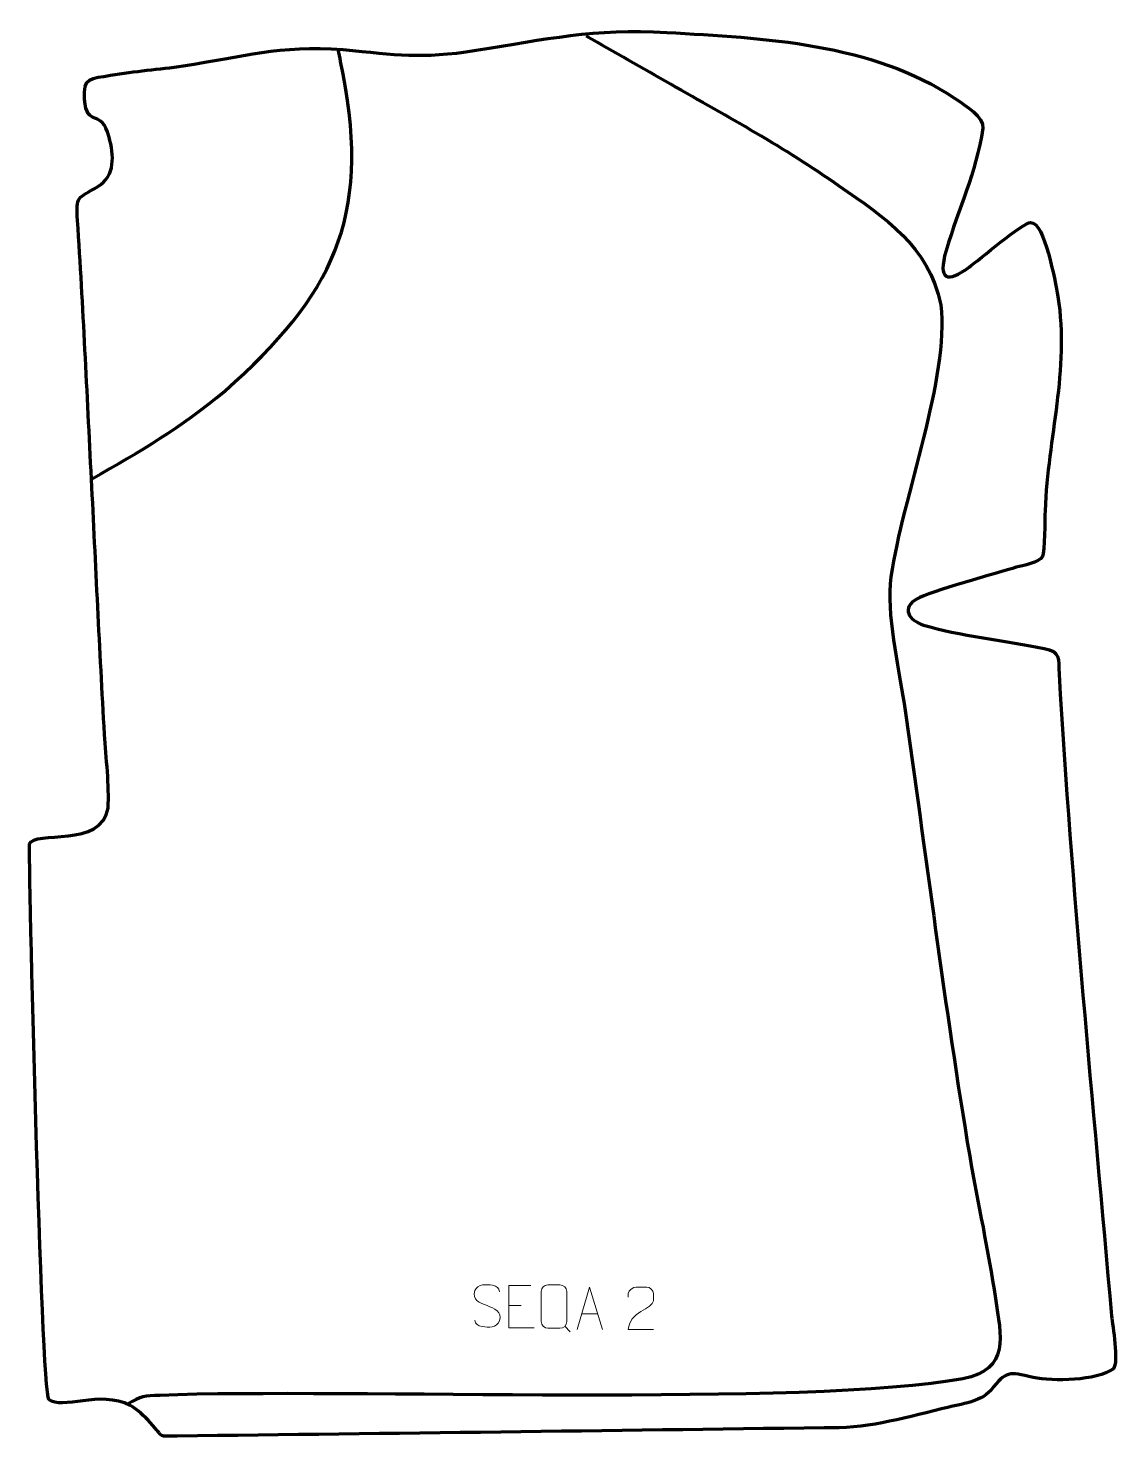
# Model space of a CAD drawing. Header units: millimetres. Extents: x -588 to 53, y 190 to 1018.
import ezdxf

# ---------------------------------------------------------------- set-up
doc = ezdxf.new("R2010")
doc.units = ezdxf.units.MM
doc.header["$MEASUREMENT"] = 0
doc.layers.add('layer 1', color=7, linetype='Continuous')
doc.layers.add('layer 2', color=7, linetype='Continuous')

msp = doc.modelspace()

# ---------------------------------------------------------------- linework, layer by layer
at = {"layer": 'layer 1', "color": 142, "lineweight": 158}
for points, knots in [([(-260.1003, 1013.5775), (-243.5983, 1004.179), (-227.0964, 994.7806), (-210.5944, 985.3821), (-210.5944, 985.3821), (-176.1128, 965.8577), (-144.2886, 948.445), (-111.6434, 925.5755), (-111.6434, 925.5755), (-84.6007, 906.8143), (-58.9682, 890.4517), (-51.8593, 855.6536), (-51.8593, 855.6536), (-46.7449, 813.0065), (-74.2514, 743.1293), (-81.1197, 696.0011), (-81.1197, 696.0011), (-84.0179, 674.1259), (-76.685, 643.9868), (-73.3982, 621.5816), (-73.3982, 621.5816), (-60.4888, 533.061), (-49.6356, 443.8936), (-34.8477, 355.7001), (-34.8477, 355.7001), (-29.7882, 327.6004), (-24.0759, 300.4678), (-19.7022, 272.1344), (-19.7022, 272.1344), (-16.321, 250.231), (-11.1377, 230.3091), (-38.7788, 225.0786), (-38.7788, 225.0786), (-127.3126, 208.3255), (-404.9782, 219.3907), (-510.3729, 215.3036), (-510.3729, 215.3036), (-519.7879, 214.9385), (-521.3745, 215.0415), (-529.4136, 210.0967)], [0, 0, 0, 0, 0.09090909, 0.09090909, 0.09090909, 0.09090909, 0.18181818, 0.18181818, 0.18181818, 0.18181818, 0.27272727, 0.27272727, 0.27272727, 0.27272727, 0.36363636, 0.36363636, 0.36363636, 0.36363636, 0.45454545, 0.45454545, 0.45454545, 0.45454545, 0.54545455, 0.54545455, 0.54545455, 0.54545455, 0.63636364, 0.63636364, 0.63636364, 0.63636364, 0.72727273, 0.72727273, 0.72727273, 0.72727273, 0.81818182, 0.81818182, 0.81818182, 0.81818182, 1, 1, 1, 1]), ([(-550.6379, 753.3603), (-520.9383, 770.4248), (-498.7887, 782.9255), (-472.1833, 805.2304), (-472.1833, 805.2304), (-408.9716, 861.2013), (-386.5944, 906.2778), (-402.8878, 991.2441), (-402.8878, 991.2441), (-403.8319, 996.0878), (-404.787, 1000.9251), (-405.6994, 1005.7752)], [0, 0, 0, 0, 0.25, 0.25, 0.25, 0.25, 0.5, 0.5, 0.5, 0.5, 1, 1, 1, 1])]:
    msp.add_open_spline(points, degree=3, knots=knots, dxfattribs=at)
at = {"layer": 'layer 1', "color": 250, "lineweight": 9}
for points, knots in [([(-318.25, 267.9944), (-322.4983, 269.4648), (-327.4064, 271.2606), (-325.4013, 276.7809), (-325.4013, 276.7809), (-323.8978, 280.9208), (-318.6842, 280.5323), (-315.0806, 279.9312), (-315.0806, 279.9312), (-312.22, 279.454), (-311.3553, 278.2408), (-311.0447, 276.1567)], [0, 0, 0, 0, 0.25, 0.25, 0.25, 0.25, 0.5, 0.5, 0.5, 0.5, 1, 1, 1, 1]), ([(-292.5442, 279.874), (-292.5442, 279.874), (-305.4181, 279.874), (-305.4181, 279.874), (-305.4181, 279.874), (-305.4181, 279.874), (-305.4181, 254.9204), (-305.4181, 254.9204), (-305.4181, 254.9204), (-305.4181, 254.9204), (-290.5523, 254.9204), (-290.5523, 254.9204)], [0, 0, 0, 0, 0.25, 0.25, 0.25, 0.25, 0.5, 0.5, 0.5, 0.5, 1, 1, 1, 1]), ([(-282.5684, 280.151), (-280.2006, 280.151), (-277.8326, 280.151), (-275.4646, 280.151), (-275.4646, 280.151), (-273.4828, 280.1872), (-271.4555, 278.6687), (-271.4284, 276.1871), (-271.4284, 276.1871), (-271.4287, 270.3365), (-271.4287, 264.4856), (-271.4284, 258.6342), (-271.4284, 258.6342), (-271.5706, 256.2689), (-273.2781, 254.7626), (-275.4646, 254.7516), (-275.4646, 254.7516), (-277.8386, 254.7521), (-280.2124, 254.7521), (-282.5859, 254.7516), (-282.5859, 254.7516), (-284.5458, 254.6444), (-286.5536, 256.5629), (-286.5421, 258.6166), (-286.5421, 258.6166), (-286.5418, 264.4906), (-286.5418, 270.3644), (-286.5421, 276.2378), (-286.5421, 276.2378), (-286.5378, 278.4144), (-284.7596, 280.1647), (-282.5684, 280.151)], [0, 0, 0, 0, 0.11111111, 0.11111111, 0.11111111, 0.11111111, 0.22222222, 0.22222222, 0.22222222, 0.22222222, 0.33333333, 0.33333333, 0.33333333, 0.33333333, 0.44444444, 0.44444444, 0.44444444, 0.44444444, 0.55555556, 0.55555556, 0.55555556, 0.55555556, 0.66666667, 0.66666667, 0.66666667, 0.66666667, 0.77777778, 0.77777778, 0.77777778, 0.77777778, 1, 1, 1, 1]), ([(-265.4557, 253.9205), (-265.4557, 253.9205), (-258.0847, 278.874), (-258.0847, 278.874), (-258.0847, 278.874), (-258.0847, 278.874), (-250.5148, 253.9205), (-250.5148, 253.9205)], [0, 0, 0, 0, 0.33333333, 0.33333333, 0.33333333, 0.33333333, 1, 1, 1, 1]), ([(-220.6139, 253.9101), (-225.5283, 253.9104), (-230.4427, 253.9104), (-235.3568, 253.9101), (-235.3568, 253.9101), (-235.3568, 263.8424), (-220.7058, 266.4836), (-220.6139, 270.7939), (-220.6139, 270.7939), (-220.6142, 272.218), (-220.6142, 273.6417), (-220.6139, 275.065), (-220.6139, 275.065), (-220.6308, 277.1421), (-222.7536, 278.8669), (-224.4246, 278.8842), (-224.4246, 278.8842), (-226.4978, 278.8838), (-228.5707, 278.8838), (-230.6431, 278.8842), (-230.6431, 278.8842), (-232.4652, 278.9007), (-235.2899, 277.1086), (-235.3568, 275.015), (-235.3568, 275.015), (-235.3568, 275.015), (-235.3568, 272.9602), (-235.3568, 272.9602)], [0, 0, 0, 0, 0.125, 0.125, 0.125, 0.125, 0.25, 0.25, 0.25, 0.25, 0.375, 0.375, 0.375, 0.375, 0.5, 0.5, 0.5, 0.5, 0.625, 0.625, 0.625, 0.625, 0.75, 0.75, 0.75, 0.75, 1, 1, 1, 1]), ([(-318.25, 267.9943), (-314.2314, 266.3476), (-309.2019, 264.4593), (-311.0359, 259.099), (-311.0359, 259.099), (-312.4957, 254.8326), (-317.4065, 255.0893), (-321.1326, 255.644), (-321.1326, 255.644), (-323.8826, 256.0538), (-325.1035, 257.2673), (-325.4815, 259.3795)], [0, 0, 0, 0, 0.25, 0.25, 0.25, 0.25, 0.5, 0.5, 0.5, 0.5, 1, 1, 1, 1])]:
    msp.add_open_spline(points, degree=3, knots=knots, dxfattribs=at)
for points in [[(-305.4181, 267.9943), (-305.4181, 267.9943), (-298.25, 267.9943), (-298.25, 267.9943)], [(-262.7331, 263.1699), (-262.7331, 263.1699), (-253.2374, 263.1699), (-253.2374, 263.1699)], [(-272.6383, 255.8496), (-272.6383, 255.8496), (-269.4281, 252.6427), (-269.4281, 252.6427)]]:
    msp.add_open_spline(points, degree=3, dxfattribs=at)
at = {"layer": 'layer 2', "color": 242, "lineweight": 158}
msp.add_open_spline([(-120.2715, 196.2009), (-96.7667, 195.5092), (-75.8515, 201.1726), (-51.3036, 207.4113), (-51.3036, 207.4113), (-42.1526, 209.7572), (-28.8911, 210.9704), (-22.4026, 218.1857), (-22.4026, 218.1857), (-13.1142, 229.948), (-12.193, 229.0378), (2.4119, 225.8351), (2.4119, 225.8351), (14.3636, 223.4011), (39.5609, 223.7582), (49.5844, 230.8581), (49.5844, 230.8581), (52.7385, 234.8607), (49.2089, 256.2104), (48.4668, 261.9546), (48.4668, 261.9546), (37.4587, 387.5374), (25.0354, 513.0206), (17.6453, 638.8878), (17.6453, 638.8878), (17.1947, 648.3494), (18.6551, 651.9006), (8.9522, 653.8569), (8.9522, 653.8569), (-12.2191, 658.1254), (-42.0665, 661.589), (-61.8767, 667.6587), (-61.8767, 667.6587), (-70.8898, 670.4202), (-74.9445, 677.6559), (-65.7457, 683.1076), (-65.7457, 683.1076), (-59.3482, 686.8992), (-17.4958, 698.6817), (-7.4569, 701.5751), (-7.4569, 701.5751), (-3.711, 702.6477), (6.0782, 704.2991), (7.8686, 707.8496), (7.8686, 707.8496), (9.3636, 710.8145), (9.2587, 730.0684), (9.4384, 734.8006), (9.4384, 734.8006), (11.0917, 778.3403), (23.7099, 816.8192), (16.989, 860.6661), (16.989, 860.6661), (15.1628, 869.697), (9.263, 904.452), (0.9068, 904.0485), (0.9068, 904.0485), (-3.7112, 903.8256), (-29.4413, 882.103), (-35.1871, 877.7357), (-35.1871, 877.7357), (-47.8497, 868.5614), (-53.8335, 869.8659), (-48.7064, 887.5081), (-48.7064, 887.5081), (-41.2742, 913.0824), (-31.199, 932.427), (-27.0797, 959.3477), (-27.0797, 959.3477), (-26.0686, 965.9553), (-37.8619, 973.0943), (-42.5928, 976.299), (-42.5928, 976.299), (-42.5928, 976.299), (-43.7114, 977.052), (-43.7114, 977.052), (-43.7114, 977.052), (-91.8505, 1009.4573), (-156.0561, 1012.4043), (-212.71, 1015.6646), (-212.71, 1015.6646), (-255.6516, 1018.1358), (-283.2075, 1011.7482), (-324.7668, 1005.1821), (-324.7668, 1005.1821), (-357.9191, 999.9442), (-370.7849, 1002.6187), (-403.0769, 1005.5946), (-403.0769, 1005.5946), (-440.3757, 1008.3616), (-461.2836, 1001.528), (-496.7637, 995.9863), (-496.7637, 995.9863), (-510.9898, 994.0439), (-525.2744, 992.9141), (-539.4351, 990.4879), (-539.4351, 990.4879), (-550.8875, 988.5258), (-555.7755, 989.6593), (-554.7176, 976.4504), (-554.7176, 976.4504), (-553.2993, 958.7424), (-544.8042, 971.8065), (-540.3052, 954.2472), (-540.3052, 954.2472), (-537.557, 943.5207), (-536.2507, 931.6398), (-547.021, 925.0697), (-547.021, 925.0697), (-558.7563, 917.9108), (-559.8019, 920.1248), (-558.8582, 905.2052), (-558.8582, 905.2052), (-555.4659, 854.6383), (-553.2544, 803.9765), (-550.6379, 753.3603), (-550.6379, 753.3603), (-548.0879, 703.4754), (-545.8966, 653.2929), (-542.9682, 603.463), (-542.9682, 603.463), (-542.1794, 590.0409), (-540.0436, 572.9964), (-540.9041, 560.1426), (-540.9041, 560.1426), (-544.4172, 536.542), (-584.5951, 547.3606), (-587.0147, 539.1007), (-587.0147, 539.1007), (-587.8075, 536.3945), (-580.2257, 217.0275), (-575.637, 212.9291), (-575.637, 212.9291), (-568.2965, 206.373), (-545.606, 218.5999), (-527.9112, 209.3687), (-527.9112, 209.3687), (-523.2762, 206.6924), (-519.7062, 203.1655), (-516.0818, 199.2893), (-516.0818, 199.2893), (-507.4451, 189.7853), (-512.1118, 191.2597), (-500.2803, 191.3922), (-500.2803, 191.3922), (-373.6155, 192.8111), (-246.9356, 194.5683), (-120.2715, 196.2009)], degree=3, knots=[0, 0, 0, 0, 0.02631579, 0.02631579, 0.02631579, 0.02631579, 0.05263158, 0.05263158, 0.05263158, 0.05263158, 0.07894737, 0.07894737, 0.07894737, 0.07894737, 0.10526316, 0.10526316, 0.10526316, 0.10526316, 0.13157895, 0.13157895, 0.13157895, 0.13157895, 0.15789474, 0.15789474, 0.15789474, 0.15789474, 0.18421053, 0.18421053, 0.18421053, 0.18421053, 0.21052632, 0.21052632, 0.21052632, 0.21052632, 0.23684211, 0.23684211, 0.23684211, 0.23684211, 0.26315789, 0.26315789, 0.26315789, 0.26315789, 0.28947368, 0.28947368, 0.28947368, 0.28947368, 0.31578947, 0.31578947, 0.31578947, 0.31578947, 0.34210526, 0.34210526, 0.34210526, 0.34210526, 0.36842105, 0.36842105, 0.36842105, 0.36842105, 0.39473684, 0.39473684, 0.39473684, 0.39473684, 0.42105263, 0.42105263, 0.42105263, 0.42105263, 0.44736842, 0.44736842, 0.44736842, 0.44736842, 0.47368421, 0.47368421, 0.47368421, 0.47368421, 0.5, 0.5, 0.5, 0.5, 0.52631579, 0.52631579, 0.52631579, 0.52631579, 0.55263158, 0.55263158, 0.55263158, 0.55263158, 0.57894737, 0.57894737, 0.57894737, 0.57894737, 0.60526316, 0.60526316, 0.60526316, 0.60526316, 0.63157895, 0.63157895, 0.63157895, 0.63157895, 0.65789474, 0.65789474, 0.65789474, 0.65789474, 0.68421053, 0.68421053, 0.68421053, 0.68421053, 0.71052632, 0.71052632, 0.71052632, 0.71052632, 0.73684211, 0.73684211, 0.73684211, 0.73684211, 0.76315789, 0.76315789, 0.76315789, 0.76315789, 0.78947368, 0.78947368, 0.78947368, 0.78947368, 0.81578947, 0.81578947, 0.81578947, 0.81578947, 0.84210526, 0.84210526, 0.84210526, 0.84210526, 0.86842105, 0.86842105, 0.86842105, 0.86842105, 0.89473684, 0.89473684, 0.89473684, 0.89473684, 0.92105263, 0.92105263, 0.92105263, 0.92105263, 0.94736842, 0.94736842, 0.94736842, 0.94736842, 1, 1, 1, 1], dxfattribs=at)

doc.saveas('drawing.dxf')
